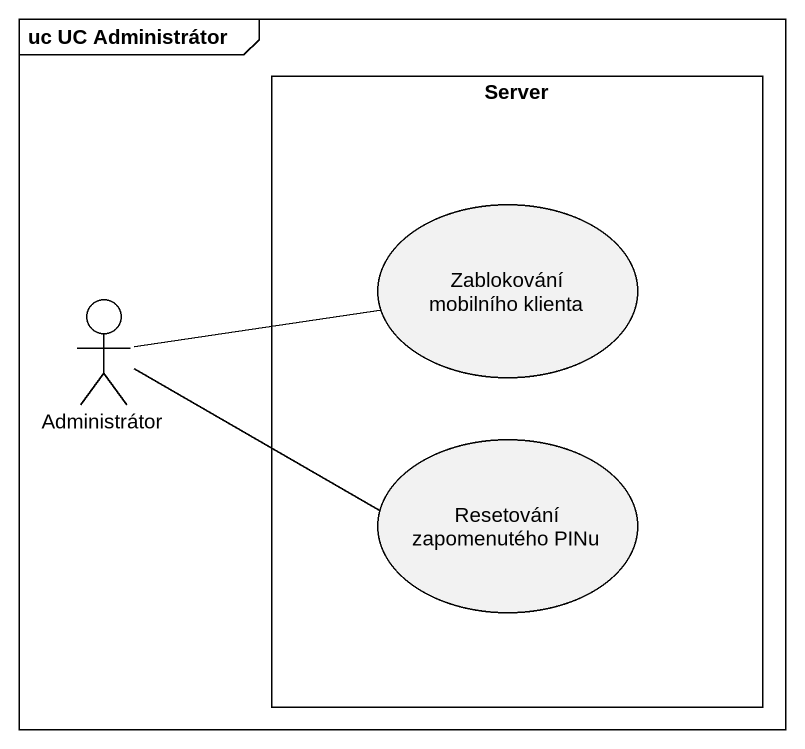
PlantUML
@startuml
mainframe uc UC Administrátor
rectangle Server {
  usecase "Zablokování mobilního klienta" as Zablokování_mobilního
  usecase "Resetování zapomenutého PINu" as Resetování_zapomenutého_PINu
}
actor Administrátor
Administrátor -right- Zablokování_mobilního
Administrátor -right- Resetování_zapomenutého_PINu
@enduml
